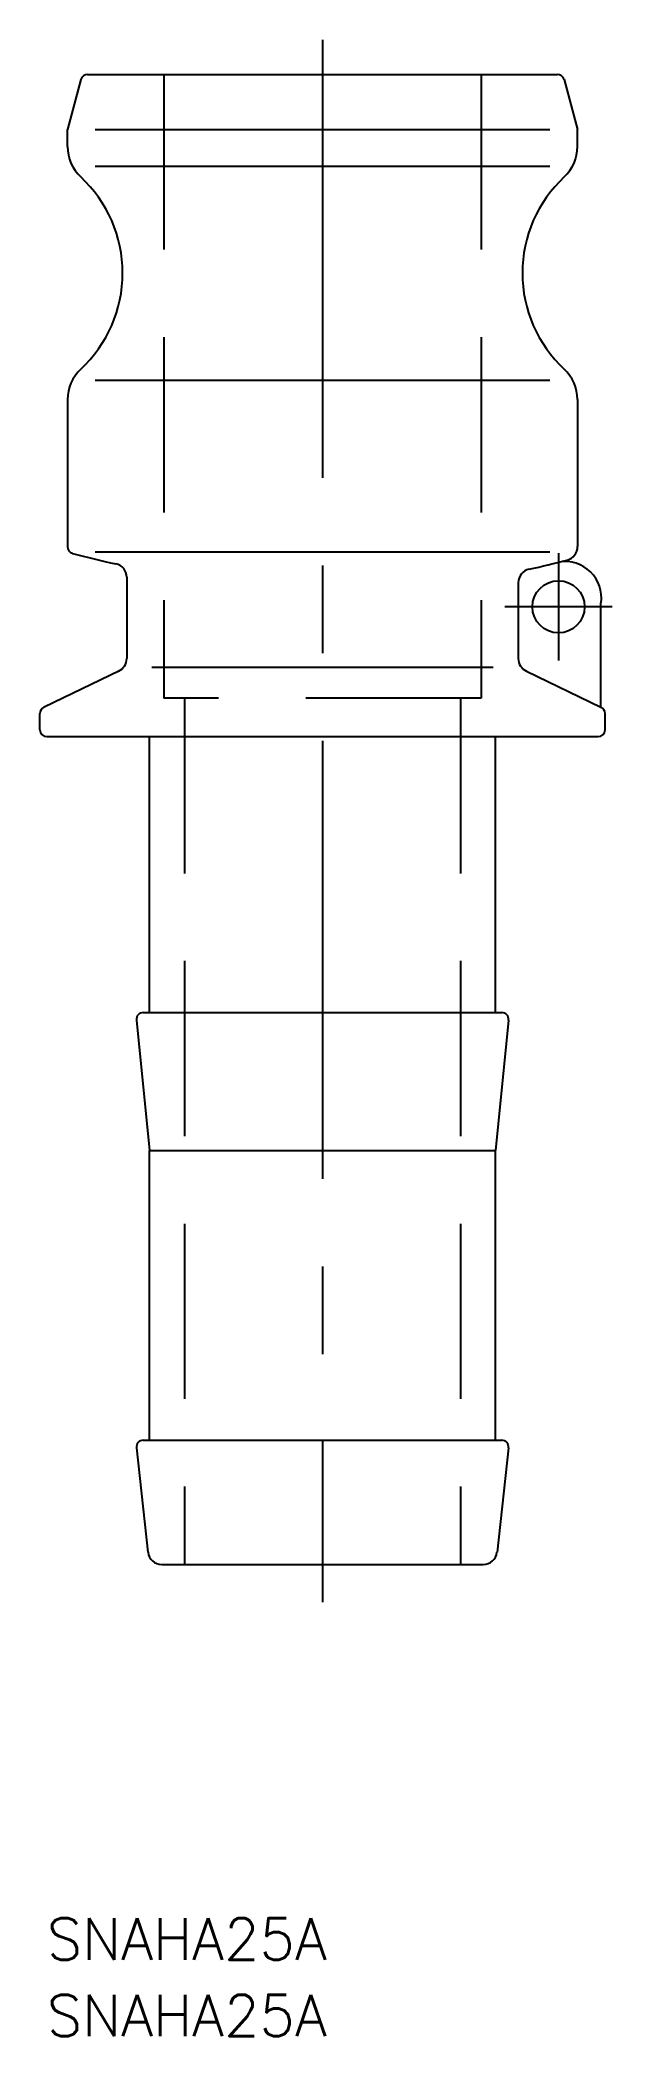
# Model space of a CAD drawing. Extents: x -21 to 21, y -34 to 110.
import ezdxf

# ---------------------------------------------------------------- set-up
doc = ezdxf.new("R2010")
doc.units = 0
doc.linetypes.add('CENTER', pattern=[50.8, 31.75, -6.35, 6.35, -6.35])
doc.linetypes.add('DASHED', pattern=[19.05, 12.7, -6.35])
doc.layers.get('0').update_dxf_attribs({"linetype": 'CONTINUOUS'})
doc.layers.add('CENTER', color=1, linetype='CENTER')
doc.styles.get("Standard").update_dxf_attribs({"font": 'txt.shx', "height": 3, "bigfont": 'bigfont.shx'})

# ---------------------------------------------------------------- blocks, each defined once
blk = doc.blocks.new('*U9')
at = {"color": 7, "linetype": 'CONTINUOUS'}
blk.add_text('SNAHA25A', height=3, dxfattribs=at).set_placement((-20, -28.65))
blk = doc.blocks.new('*U10')
at = {"color": 7, "linetype": 'CONTINUOUS'}
blk.add_text('SNAHA25A', height=3, dxfattribs=at).set_placement((-20, -34.19))

msp = doc.modelspace()

# ---------------------------------------------------------------- linework, layer by layer
at = {"color": 7, "linetype": 'CONTINUOUS'}
for p, q in [((-17.53, 107.63), (-18.5, 104)), ((-17.04, 108), (17.04, 108)), ((17.53, 107.63), (18.5, 104)), ((-18.5, 102.77), (-18.5, 104)), ((-16.5, 104), (16.5, 104)), ((18.5, 102.77), (18.5, 104)), ((-16.5, 101.35), (16.5, 101.35)), ((-16.49, 85.85), (16.49, 85.85)), ((-18.5, 84.43), (-18.5, 73.77)), ((18.5, 84.43), (18.5, 73.77)), ((-16.49, 73.39), (16.5, 73.39)), ((-14.2, 71.55), (-14.2, 65.66)), ((14.2, 71.16), (14.2, 65.66)), ((20.2, 62.13), (20.2, 69.7)), ((-14.73, 64.78), (-20.2, 62.13)), ((-12.39, 65.04), (12.39, 65.04)), ((14.79, 64.75), (20.2, 62.13)), ((-20.5, 60.5), (-20.5, 61.67)), ((20.5, 60.5), (20.5, 61.67)), ((-20, 60), (20, 60)), ((-12.55, 40), (-12.55, 60)), ((12.55, 40), (12.55, 60)), ((-13.5, 39.45), (-12.55, 30)), ((-13, 40), (13, 40)), ((13.5, 39.45), (12.55, 30)), ((-12.55, 9), (-12.55, 30)), ((-12.55, 30), (12.55, 30)), ((12.55, 9), (12.55, 30)), ((-13, 9), (12.55, 9)), ((12.55, 9), (13, 9)), ((-13.5, 8.44), (-12.66, 0.89)), ((13.5, 8.44), (12.66, 0.89)), ((-11.66, 0), (11.66, 0))]:
    msp.add_line(p, q, dxfattribs=at)
at = {"color": 3, "linetype": 'DASHED'}
for p, q in [((-11.5, 108), (-11.5, 62.79)), ((11.5, 108), (11.5, 62.79)), ((11.5, 62.79), (-11.5, 62.79)), ((-10, 62.79), (-10, 0)), ((10, 62.79), (10, 0))]:
    msp.add_line(p, q, dxfattribs=at)
at = {"color": 7, "linetype": 'CONTINUOUS'}
msp.add_circle((17.12, 69.41), 1.89, dxfattribs=at)
for centre, radius, start, end in [((-17.04, 107.5), 0.5, 90, 165), ((17.04, 107.5), 0.5, 15, 90), ((-15.5, 102.77), 3, 180, 227.1564), ((15.5, 102.77), 3, 312.8436, 0), ((-24, 93.6), 9.5, 312.8436, 47.1564), ((24, 93.6), 9.5, 132.8436, 227.1564), ((-15.5, 84.43), 3, 132.8436, 180), ((15.5, 84.43), 3, 0, 47.1564), ((-18, 73.77), 0.5, 180, 254.9143), ((-1.5, 134.98), 63.9, 254.9143, 257.813), ((-15.2, 71.55), 1, 0, 77.813), ((1.5, 134.6), 63.9, 282.187, 284.7371), ((17.61, 70.07), 2.62, 351.8444, 99.3604), ((17.5, 73.77), 1, 284.7371, 360), ((15.2, 71.16), 1, 102.187, 180), ((-15.2, 65.66), 1, 293.9016, 0), ((15.2, 65.66), 1, 180, 246.0984), ((-20, 61.67), 0.5, 113.9016, 180), ((20, 61.67), 0.5, 0, 66.0984), ((-20, 60.5), 0.5, 180, 270), ((20, 60.5), 0.5, 270, 0), ((-13, 39.5), 0.5, 90, 185.7106), ((13, 39.5), 0.5, 354.2894, 90), ((-13, 8.5), 0.5, 90, 186.3402), ((13, 8.5), 0.5, 353.6598, 90), ((-11.66, 1), 1, 186.3402, 270), ((11.66, 1), 1, 270, 353.6598)]:
    msp.add_arc(centre, radius, start, end, dxfattribs=at)
at = {"layer": 'CENTER', "color": 1, "linetype": 'CENTER'}
for p, q in [((0, 110.5), (0, -2.73)), ((17.12, 73.29), (17.12, 65.52)), ((21.01, 69.41), (13.23, 69.41))]:
    msp.add_line(p, q, dxfattribs=at)

# ---------------------------------------------------------------- block references
at = {"color": 7, "linetype": 'CONTINUOUS'}
for name in ['*U9', '*U10']:
    msp.add_blockref(name, (0, 0), dxfattribs=at)

doc.saveas('drawing.dxf')
